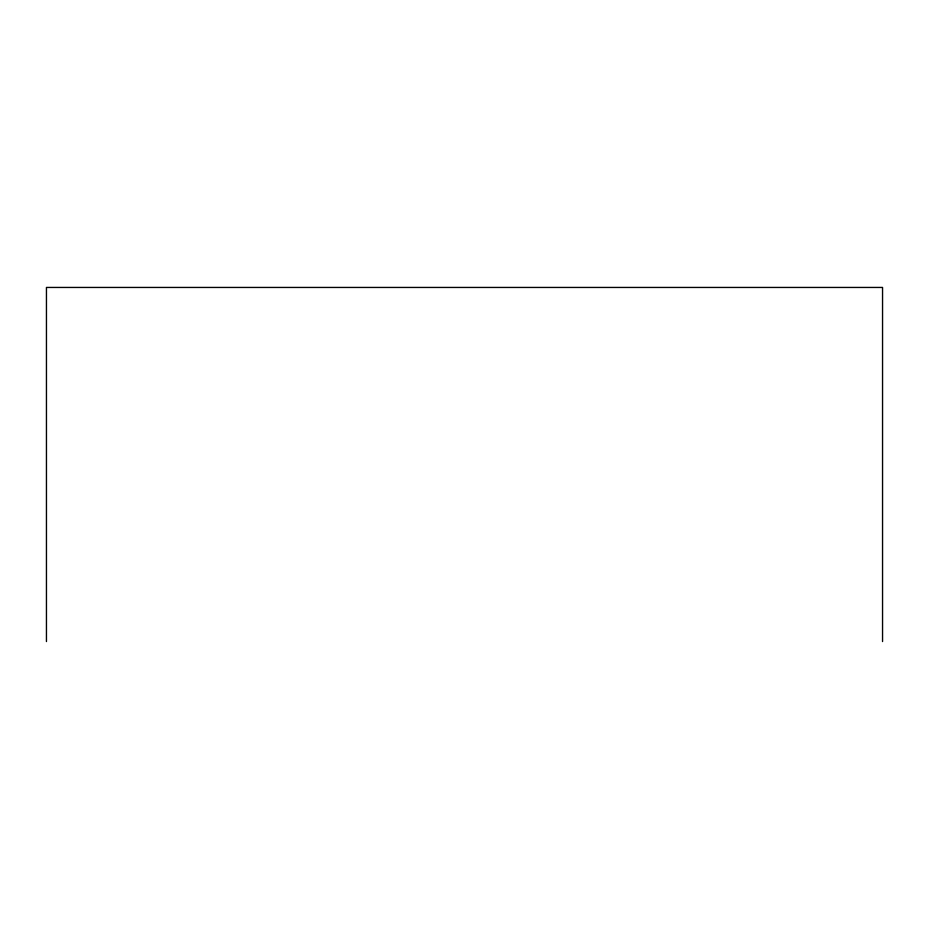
<?xml version="1.0" encoding="UTF-8"?>
<svg xmlns="http://www.w3.org/2000/svg" width="929" height="929" viewBox="0 0 929 929"><rect width="100%" height="100%" fill="white"/><g stroke="black" fill="none" stroke-linecap="round" stroke-linejoin="round"><path stroke-width="1.39" d="M882.55 641.556L882.55 287.444L46.45 287.444L46.45 641.556"/></g></svg>
